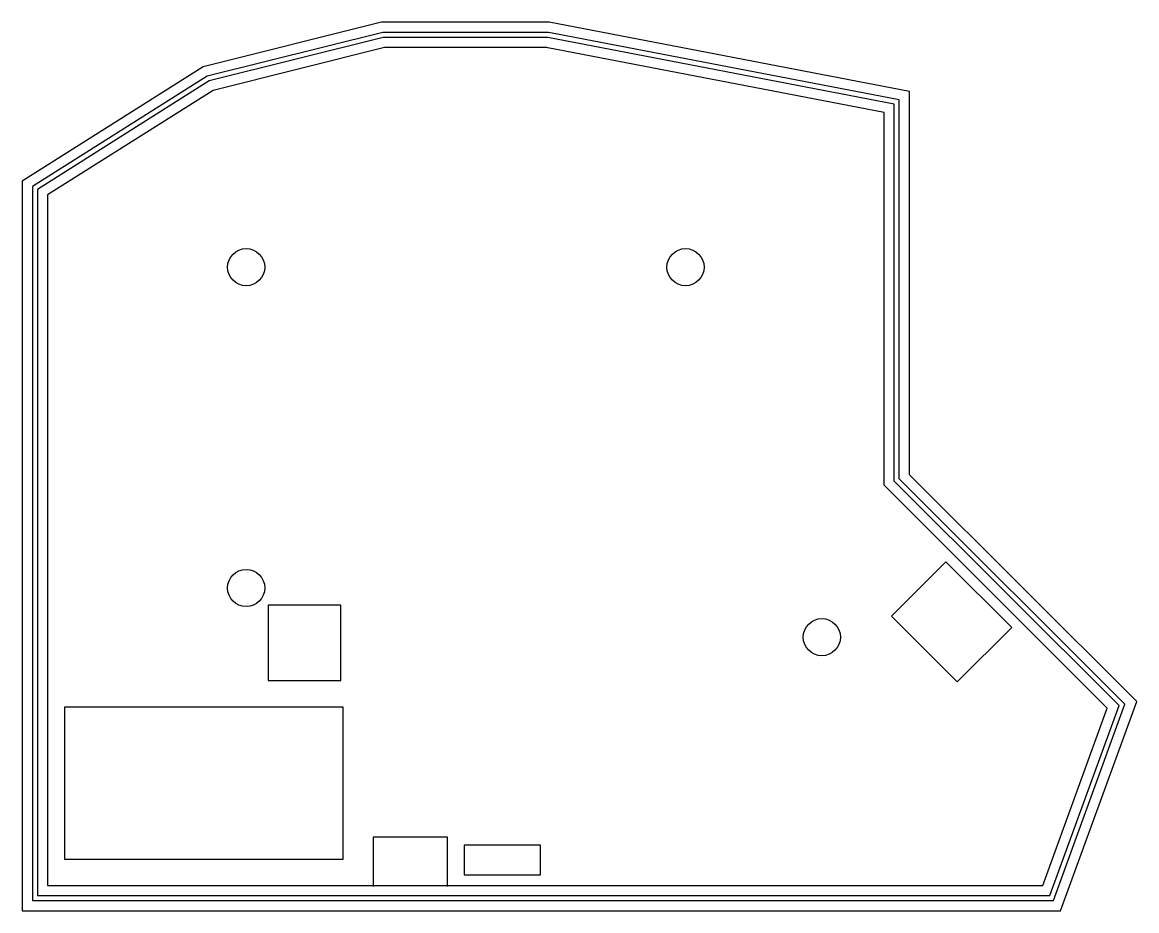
# Model space of a CAD drawing. Header units: millimetres. Extents: x -134 to -3, y -116 to -11.
import ezdxf

# ---------------------------------------------------------------- set-up
doc = ezdxf.new("R2010")
doc.units = ezdxf.units.MM
doc.layers.get('0').update_dxf_attribs({"linetype": 'CONTINUOUS'})

msp = doc.modelspace()

# ---------------------------------------------------------------- linework, layer by layer
for p, q in [((-92.97, -106.99), (-92.97, -112.84)), ((-84.18, -106.99), (-92.97, -106.99)), ((-84.18, -112.84), (-84.18, -106.99))]:
    msp.add_line(p, q)
for points in [[(-134.5, -115.72), (-11.6, -115.72), (-2.59, -90.96), (-29.5, -64.09), (-29.5, -18.7), (-72.12, -10.5), (-91.99, -10.5), (-113.09, -15.78), (-134.5, -29.3)], [(-133.3, -114.52), (-12.44, -114.52), (-3.98, -91.27), (-30.7, -64.59), (-30.7, -19.69), (-71.97, -11.75), (-72.23, -11.7), (-91.84, -11.7), (-112.62, -16.89), (-133.3, -29.96)], [(-132.7, -113.92), (-12.86, -113.92), (-4.68, -91.42), (-31.3, -64.84), (-31.3, -20.18), (-72.29, -12.3), (-91.77, -12.3), (-112.38, -17.45), (-132.7, -30.29)], [(-131.5, -112.72), (-13.71, -112.72), (-6.07, -91.73), (-32.5, -65.34), (-32.5, -21.17), (-72.31, -13.52), (-72.4, -13.5), (-91.62, -13.5), (-111.9, -18.57), (-131.5, -30.95)], [(-17.39, -82.17), (-25.17, -74.39), (-31.61, -80.83), (-23.83, -88.61)], [(-96.8, -88.45), (-96.8, -79.55), (-105.4, -79.55), (-105.4, -88.45)], [(-129.5, -109.61), (-96.5, -109.61), (-96.5, -91.61), (-129.5, -91.61)], [(-82.18, -111.48), (-73.18, -111.48), (-73.18, -107.97), (-82.18, -107.97)]]:
    msp.add_lwpolyline(points, close=True)
for centre in [(-108, -39.5), (-56, -39.5), (-108, -77.5), (-39.86, -83.32)]:
    msp.add_circle(centre, 2.2)

doc.saveas('drawing.dxf')
